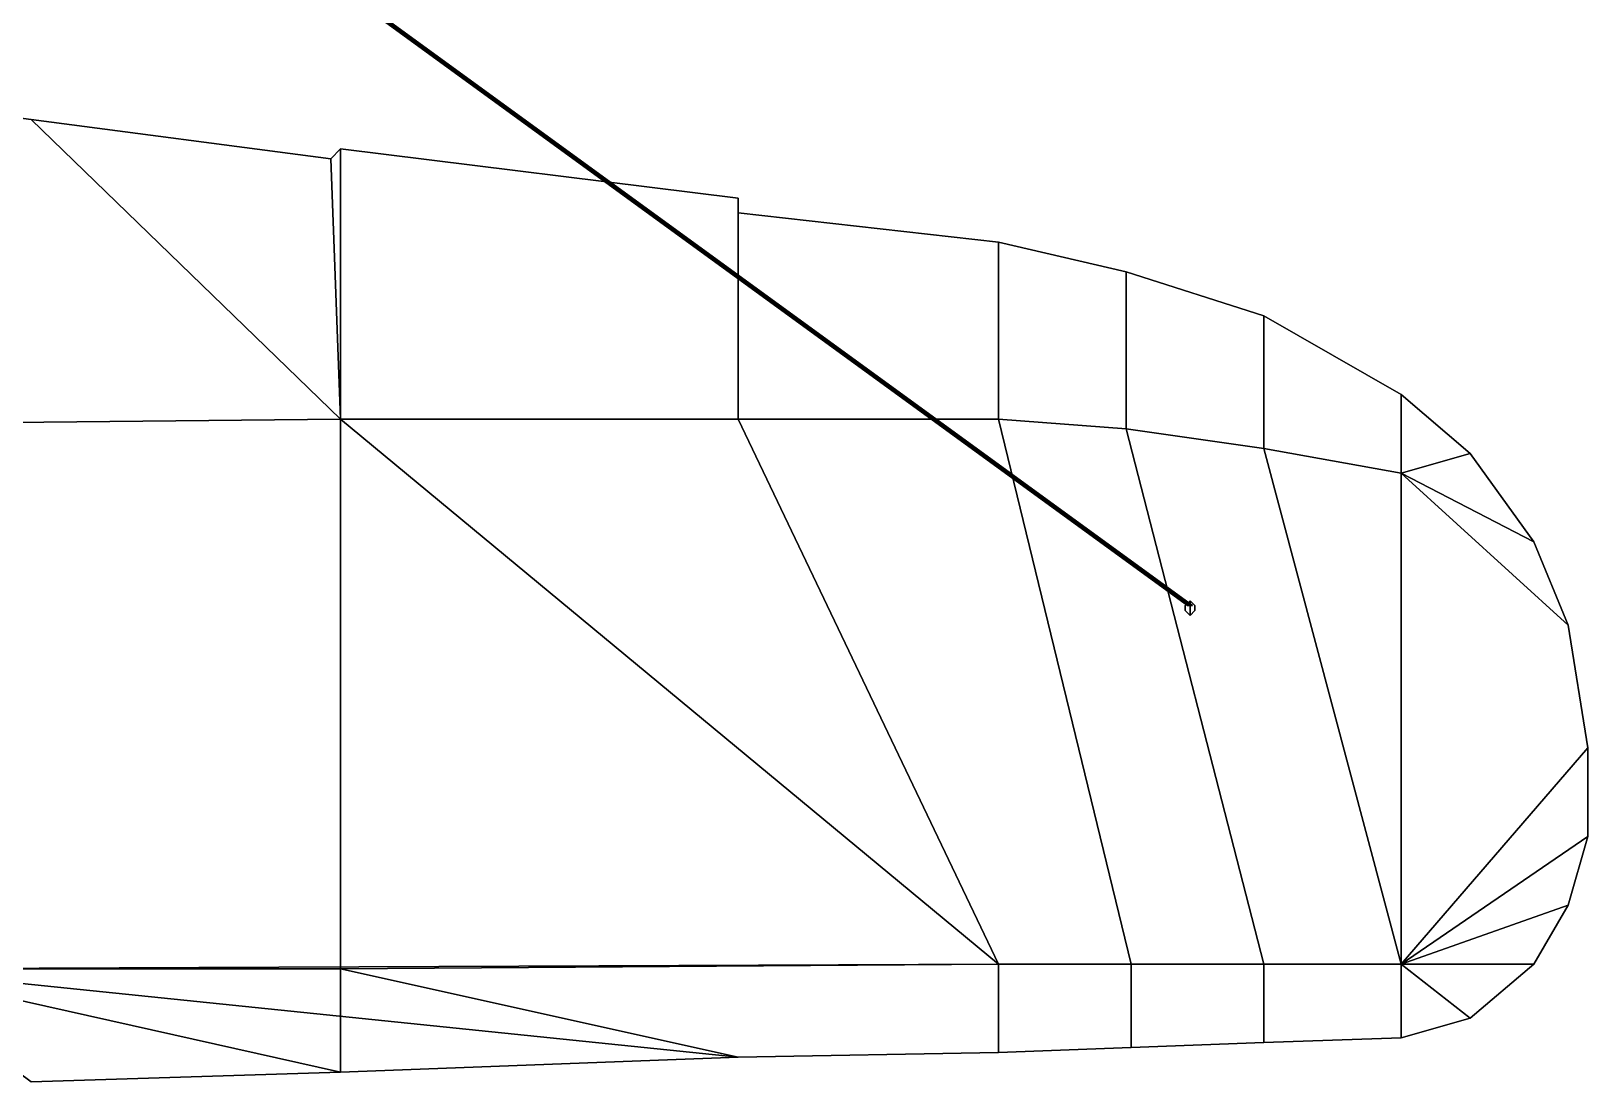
# Model space of a CAD drawing. Header units: millimetres. Extents: x -5.4 to 5.4, y -3.8 to 20.5.
# Drawn here: x 2.19 to 5.36, y -2.41 to -0.27 of the extents above; entities that cross this region are included whole.
import ezdxf

# ---------------------------------------------------------------- set-up
doc = ezdxf.new("R2010")
doc.units = ezdxf.units.MM
doc.layers.add('w2', color=1, linetype='Continuous')

msp = doc.modelspace()

# ---------------------------------------------------------------- linework, layer by layer
at = {"layer": 'w2'}
for points in [[(0, 1.87, 1.755), (-0.005, 1.87, 1.76), (4.545, -1.44, 1.09), (4.55, -1.44, 1.085)], [(-0.005, 1.87, 1.76), (0, 1.87, 1.765), (4.55, -1.44, 1.095), (4.545, -1.44, 1.09)], [(0.005, 1.87, 1.76), (0, 1.87, 1.755), (4.55, -1.44, 1.085), (4.555, -1.44, 1.09)], [(0, 1.87, 1.765), (0.005, 1.87, 1.76), (4.555, -1.44, 1.09), (4.55, -1.44, 1.095)], [(1.88, -0.41, 0.97), (1.88, -1.07, 0.85), (2.82, -1.06, 0.85), (2.19, -0.45, 0.97)], [(1.88, -1.07, 1.11), (1.88, -0.41, 0.97), (2.19, -0.45, 0.97), (2.82, -1.06, 1.08)], [(2.19, -0.45, 0.97), (2.82, -1.06, 0.85), (2.82, -1.06, 0.85), (2.8, -0.53, 0.97)], [(2.82, -1.06, 1.08), (2.19, -0.45, 0.97), (2.8, -0.53, 0.97), (2.82, -1.06, 1.08)], [(2.8, -0.53, 0.97), (2.82, -1.06, 0.85), (2.82, -1.06, 0.85), (2.82, -0.51, 0.97)], [(2.82, -1.06, 1.08), (2.8, -0.53, 0.97), (2.82, -0.51, 0.97), (2.82, -1.06, 1.08)], [(2.82, -0.51, 0.97), (2.82, -1.06, 0.85), (3.63, -1.06, 0.88), (3.63, -0.61, 0.97)], [(2.82, -1.06, 1.08), (2.82, -0.51, 0.97), (3.63, -0.61, 0.97), (3.63, -1.06, 1.06)], [(3.63, -0.61, 0.97), (3.63, -1.06, 0.88), (3.63, -1.06, 0.88), (3.63, -0.64, 0.97)], [(3.63, -1.06, 1.06), (3.63, -0.61, 0.97), (3.63, -0.64, 0.97), (3.63, -1.06, 1.06)], [(3.63, -0.64, 0.97), (3.63, -1.06, 0.88), (4.16, -1.06, 0.9), (4.16, -0.7, 0.97)], [(3.63, -1.06, 1.06), (3.63, -0.64, 0.97), (4.16, -0.7, 0.97), (4.16, -1.06, 1.04)], [(4.16, -1.06, 1.04), (4.16, -0.7, 0.97), (4.42, -0.76, 0.97), (4.42, -1.08, 1.03)], [(4.16, -0.7, 0.97), (4.16, -1.06, 0.9), (4.42, -1.08, 0.9), (4.42, -0.76, 0.97)], [(4.42, -1.08, 1.03), (4.42, -0.76, 0.97), (4.7, -0.85, 0.97), (4.7, -1.12, 1.01)], [(4.42, -0.76, 0.97), (4.42, -1.08, 0.9), (4.7, -1.12, 0.91), (4.7, -0.85, 0.97)], [(4.7, -0.85, 0.97), (4.7, -1.12, 0.91), (4.98, -1.17, 0.91), (4.98, -1.01, 0.97)], [(4.7, -1.12, 1.01), (4.7, -0.85, 0.97), (4.98, -1.01, 0.97), (4.98, -1.17, 1.01)], [(4.98, -1.17, 1.01), (4.98, -1.01, 0.97), (5.12, -1.13, 0.96), (4.98, -1.17, 1.01)], [(4.98, -1.01, 0.97), (4.98, -1.17, 0.91), (4.98, -1.17, 0.91), (5.12, -1.13, 0.96)], [(1.88, -1.07, 0.85), (1.88, -2.18, 0.85), (2.82, -2.18, 0.85), (2.82, -1.06, 0.85)], [(1.88, -2.18, 1.11), (1.88, -1.07, 1.11), (2.82, -1.06, 1.08), (4.16, -2.17, 1.04)], [(2.82, -1.06, 0.85), (2.82, -2.18, 0.85), (4.16, -2.17, 0.9), (3.63, -1.06, 0.88)], [(4.16, -2.17, 1.04), (2.82, -1.06, 1.08), (3.63, -1.06, 1.06), (4.16, -2.17, 1.04)], [(3.63, -1.06, 0.88), (4.16, -2.17, 0.9), (4.43, -2.17, 0.9), (4.16, -1.06, 0.9)], [(4.16, -2.17, 1.04), (3.63, -1.06, 1.06), (4.16, -1.06, 1.04), (4.43, -2.17, 1.03)], [(4.43, -2.17, 1.03), (4.16, -1.06, 1.04), (4.42, -1.08, 1.03), (4.7, -2.17, 1.01)], [(4.16, -1.06, 0.9), (4.43, -2.17, 0.9), (4.7, -2.17, 0.91), (4.42, -1.08, 0.9)], [(4.7, -2.17, 1.01), (4.42, -1.08, 1.03), (4.7, -1.12, 1.01), (4.98, -2.17, 1.01)], [(4.42, -1.08, 0.9), (4.7, -2.17, 0.91), (4.98, -2.17, 0.91), (4.7, -1.12, 0.91)], [(4.98, -2.17, 1.01), (4.7, -1.12, 1.01), (4.98, -1.17, 1.01), (4.98, -2.17, 1.01)], [(4.7, -1.12, 0.91), (4.98, -2.17, 0.91), (4.98, -2.17, 0.91), (4.98, -1.17, 0.91)], [(5.12, -1.13, 0.96), (4.98, -1.17, 0.91), (4.98, -1.17, 0.91), (5.25, -1.31, 0.95)], [(4.98, -1.17, 1.01), (5.12, -1.13, 0.96), (5.25, -1.31, 0.95), (4.98, -1.17, 1.01)], [(5.32, -1.48, 0.94), (4.98, -1.17, 0.91), (4.98, -2.17, 0.91), (5.36, -1.73, 0.94)], [(4.98, -1.17, 1.01), (5.32, -1.48, 0.94), (5.36, -1.73, 0.94), (4.98, -2.17, 1.01)], [(4.98, -1.17, 1.01), (5.25, -1.31, 0.95), (5.32, -1.48, 0.94), (4.98, -1.17, 1.01)], [(5.25, -1.31, 0.95), (4.98, -1.17, 0.91), (4.98, -1.17, 0.91), (5.32, -1.48, 0.94)], [(4.54, -1.45, 1.1), (4.54, -1.44, 1.1), (4.55, -1.43, 1.1), (4.55, -1.46, 1.1)], [(4.54, -1.44, 1.02), (4.55, -1.43, 1.02), (4.55, -1.43, 1.1), (4.54, -1.44, 1.1)], [(4.54, -1.45, 1.02), (4.54, -1.44, 1.02), (4.54, -1.44, 1.1), (4.54, -1.45, 1.1)], [(4.55, -1.46, 1.02), (4.54, -1.45, 1.02), (4.54, -1.45, 1.1), (4.55, -1.46, 1.1)], [(4.55, -1.46, 1.1), (4.55, -1.43, 1.1), (4.56, -1.44, 1.1), (4.56, -1.45, 1.1)], [(4.55, -1.43, 1.02), (4.56, -1.44, 1.02), (4.56, -1.44, 1.1), (4.55, -1.43, 1.1)], [(4.56, -1.45, 1.02), (4.55, -1.46, 1.02), (4.55, -1.46, 1.1), (4.56, -1.45, 1.1)], [(4.56, -1.44, 1.02), (4.56, -1.45, 1.02), (4.56, -1.45, 1.1), (4.56, -1.44, 1.1)], [(4.98, -2.17, 1.01), (5.36, -1.73, 0.94), (5.36, -1.91, 0.94), (4.98, -2.17, 1.01)], [(5.36, -1.73, 0.94), (4.98, -2.17, 0.91), (4.98, -2.17, 0.91), (5.36, -1.91, 0.94)], [(5.36, -1.91, 0.94), (4.98, -2.17, 0.91), (4.98, -2.17, 0.91), (5.32, -2.05, 0.94)], [(4.98, -2.17, 1.01), (5.36, -1.91, 0.94), (5.32, -2.05, 0.94), (4.98, -2.17, 1.01)], [(5.32, -2.05, 0.94), (4.98, -2.17, 0.91), (4.98, -2.17, 0.91), (5.25, -2.17, 0.95)], [(4.98, -2.17, 1.01), (5.32, -2.05, 0.94), (5.25, -2.17, 0.95), (4.98, -2.17, 1.01)], [(3.63, -2.36, 0.97), (1.88, -2.18, 1.11), (4.16, -2.17, 1.04), (4.16, -2.35, 0.97)], [(1.88, -2.18, 0.85), (2.19, -2.41, 0.97), (2.82, -2.39, 0.97), (2.82, -2.18, 0.85)], [(2.19, -2.41, 0.97), (1.88, -2.18, 1.11), (1.88, -2.18, 1.11), (2.82, -2.39, 0.97)], [(2.82, -2.39, 0.97), (1.88, -2.18, 1.11), (1.88, -2.18, 1.11), (3.63, -2.36, 0.97)], [(2.82, -2.18, 0.85), (3.63, -2.36, 0.97), (4.16, -2.35, 0.97), (4.16, -2.17, 0.9)], [(2.82, -2.18, 0.85), (2.82, -2.39, 0.97), (3.63, -2.36, 0.97), (2.82, -2.18, 0.85)], [(4.16, -2.17, 0.9), (4.16, -2.35, 0.97), (4.43, -2.34, 0.97), (4.43, -2.17, 0.9)], [(4.16, -2.35, 0.97), (4.16, -2.17, 1.04), (4.43, -2.17, 1.03), (4.43, -2.34, 0.97)], [(4.43, -2.34, 0.97), (4.43, -2.17, 1.03), (4.7, -2.17, 1.01), (4.7, -2.33, 0.97)], [(4.43, -2.17, 0.9), (4.43, -2.34, 0.97), (4.7, -2.33, 0.97), (4.7, -2.17, 0.91)], [(4.7, -2.17, 0.91), (4.7, -2.33, 0.97), (4.98, -2.32, 0.97), (4.98, -2.17, 0.91)], [(4.7, -2.33, 0.97), (4.7, -2.17, 1.01), (4.98, -2.17, 1.01), (4.98, -2.32, 0.97)], [(4.98, -2.17, 1.01), (5.12, -2.28, 0.96), (4.98, -2.32, 0.97), (4.98, -2.17, 1.01)], [(5.12, -2.28, 0.96), (4.98, -2.17, 0.91), (4.98, -2.17, 0.91), (4.98, -2.32, 0.97)], [(5.25, -2.17, 0.95), (4.98, -2.17, 0.91), (4.98, -2.17, 0.91), (5.12, -2.28, 0.96)], [(4.98, -2.17, 1.01), (5.25, -2.17, 0.95), (5.12, -2.28, 0.96), (4.98, -2.17, 1.01)]]:
    msp.add_3dface(points, dxfattribs=at)

doc.saveas('drawing.dxf')
